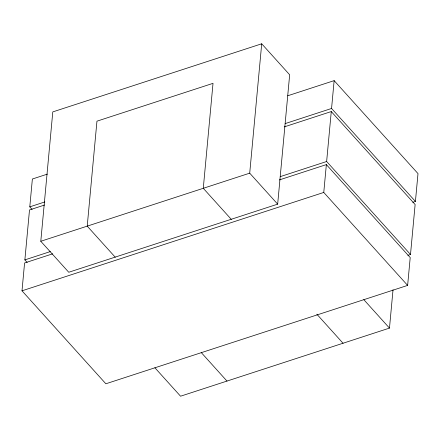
<?xml version="1.0" encoding="UTF-8"?>
<svg xmlns="http://www.w3.org/2000/svg" width="440" height="440" viewBox="0 0 440 440"><rect width="100%" height="100%" fill="white"/><g stroke="black" fill="none" stroke-linecap="round" stroke-linejoin="round"><path stroke-width="0.66" d="M279.323 179.933L326.354 164.604L410.212 257.565L407.627 285.401L105.859 383.779L22 290.818L24.579 262.983L52.668 253.825M27.159 262.427L24.871 259.886L29.502 209.941L44.528 205.046M32.081 209.391L29.788 206.85L32.373 179.014L47.394 174.114M40.794 241.274L52.794 111.898L261.712 43.791L289.663 74.778L277.662 204.149L68.745 272.261L40.794 241.274L249.711 173.162L277.662 204.149M249.711 173.162L261.712 43.791M407.627 285.401L323.769 192.44L326.354 164.604M407.886 255.321L410.498 254.474L326.639 161.507L331.27 111.562L284.245 126.896M412.803 202.285L415.421 201.432L331.562 108.471L334.142 80.636L287.766 95.755M154.891 367.763L180.554 396.209L389.472 328.103L393.03 289.768M410.498 254.474L415.129 204.529L331.27 111.562M415.421 201.432L418 173.597L334.142 80.636M29.788 206.85L44.814 201.949M285.186 123.591L331.562 108.471M24.871 259.886L50.342 251.581M280.264 176.627L326.639 161.507M22 290.818L323.769 192.44M363.809 299.651L389.472 328.103M231.33 219.389L203.28 188.298L213.021 83.342L96.954 121.176L87.219 226.138L115.264 257.224M316.839 314.188L343.046 343.239M201.234 352.534L226.98 381.073"/></g></svg>
